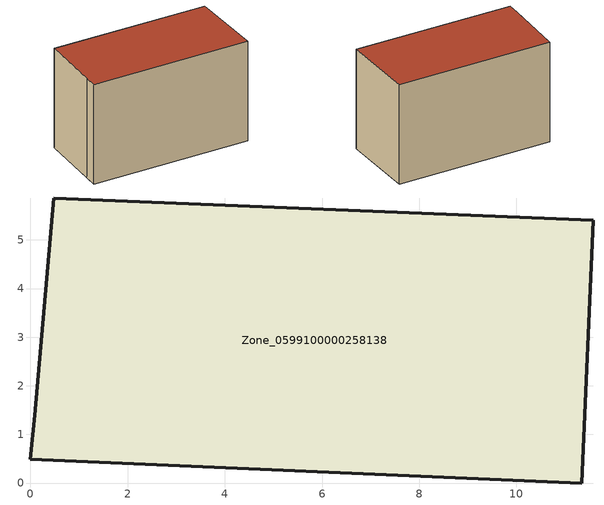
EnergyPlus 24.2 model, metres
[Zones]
Zone_0599100000258138
 floor ground (C_G): 11.35,0 0,0.49 0.08,1.4 0.48,5.86 11.58,5.41 z1.41
 wall outside (C_F): 11.35,0 11.58,5.41 0.48,5.86 0.08,1.4 0,0.49 11.35,0 z1.41:8.63
 roof outside (C_R): 0,0.49 11.35,0 11.58,5.41 0.48,5.86 0.08,1.4 z8.63
[BUILDING]
Pand.0599100000258138: North Axis=0; Terrain=City; Loads Convergence Tolerance Value=0.04; Temperature Convergence Tolerance Value=0.4; Solar Distribution=FullExterior; Maximum Number of Warmup Days=25; Minimum Number of Warmup Days=1
[Site:Location]
Rotterdam.The.Hague.AP_ZH_NLD Design_Conditions: Latitude=51.96; Longitude=4.45; Time Zone=1; Elevation=-4.5
[SITE:GROUNDTEMPERATURE:BUILDINGSURFACE]
18, 18, 18, 18, 18, 18, 18, 18, 18, 18, 18, 18
[MATERIAL] Thermal Absorptance=0.9; Solar Absorptance=0.7; Visible Absorptance=0.7
Name | Roughness | Thickness | Conductivity | Density | Specific Heat
G.TI.1992-2005 | MediumSmooth | 0.15 | 0.06 | 540 | 1210
F.TI.1992-2005 | Rough | 0.3 | 0.12 | 1920 | 840
R.TI.1992-2005 | MediumRough | 0.2 | 0.08 | 1500 | 1000
[CONSTRUCTION]
C_G: G.TI.1992-2005
C_F: F.TI.1992-2005
C_R: R.TI.1992-2005
[ZONE]
Zone_0599100000258138: Type=1; Multiplier=1; Ceiling Height=Autocalculate; Volume=Autocalculate; Floor Area=autocalculate; Part of Total Floor Area=Yes
[ZONEINFILTRATION:DESIGNFLOWRATE]
Infil_Zone_0599100000258138: Zone or ZoneList or Space or SpaceList=Zone_0599100000258138; Schedule=AlwaysOn; Design Flow Rate Calculation Method=Flow/Area; Flow Rate per Floor Area=0.0015; Constant Term Coefficient=1; Temperature Term Coefficient=0; Velocity Term Coefficient=0; Velocity Squared Term Coefficient=0
[HVACTEMPLATE:ZONE:IDEALLOADSAIRSYSTEM]
Zone_0599100000258138: Maximum Heating Supply Air Temperature=50; Minimum Cooling Supply Air Temperature=13; Maximum Heating Supply Air Humidity Ratio=0.0156; Minimum Cooling Supply Air Humidity Ratio=0.0077; Heating Limit=NoLimit; Cooling Limit=NoLimit; Dehumidification Control Type=ConstantSensibleHeatRatio; Cooling Sensible Heat Ratio=0.7; Dehumidification Setpoint=60; Humidification Control Type=None; Humidification Setpoint=30; Outdoor Air Method=None; Outdoor Air Flow Rate per Person=0.00944; Outdoor Air Flow Rate per Zone Floor Area=0; Outdoor Air Flow Rate per Zone=0; Demand Controlled Ventilation Type=None; Outdoor Air Economizer Type=NoEconomizer; Heat Recovery Type=None; Sensible Heat Recovery Effectiveness=0.7; Latent Heat Recovery Effectiveness=0.65
[ZONECONTROL:THERMOSTAT]
ThermostatControl_Zone_0599100000258138: Zone or ZoneList=Zone_0599100000258138; Control Type Schedule=DualSetpointControlType; Control 1=Thermostat_Zone_0599100000258138; Temperature Difference Between Cutout And Setpoint=0
[THERMOSTATSETPOINT:DUALSETPOINT]
Thermostat_Zone_0599100000258138: Heating Setpoint Temperature Schedule=HeatingSetpoint_Zone_0599100000258138; Cooling Setpoint Temperature Schedule=CoolingSetpoint_Zone_0599100000258138
[SCHEDULE:COMPACT]
HeatingSetpoint_Zone_0599100000258138: Through: 12/31, For: AllDays, Until: 24:00, 21
CoolingSetpoint_Zone_0599100000258138: Through: 12/31, For: AllDays, Until: 24:00, 24
DualSetpointControlType: Through: 12/31, For: AllDays, Until: 24:00, 4
AlwaysOn: Through: 12/31, For: AllDays, Until: 24:00, 1
